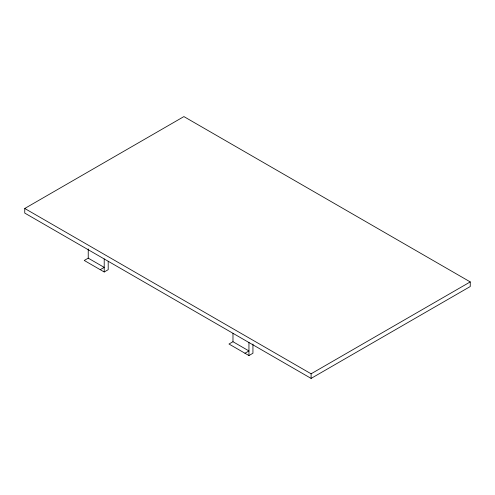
<?xml version="1.0" encoding="UTF-8"?>
<svg xmlns="http://www.w3.org/2000/svg" width="495" height="495" viewBox="0 0 495 495"><rect width="100%" height="100%" fill="white"/><g stroke="black" fill="none" stroke-linecap="round" stroke-linejoin="round"><path stroke-width="0.74" d="M24.75 208.475L183.899 116.591L470.25 281.915L470.25 286.525L311.101 378.409L24.75 213.085L24.75 208.475L311.101 373.799L470.25 281.915M100.213 269.682L104.21 267.374L88.234 258.155L84.243 260.457L104.21 271.984L108.201 269.682L108.201 261.23M244.951 353.244L248.948 350.943L232.978 341.717L228.981 344.025L248.948 355.552L252.939 353.244L252.939 344.025M311.101 373.799L311.101 378.409M248.948 342.484L248.948 355.552M232.978 333.265L232.978 341.717M104.21 258.922L104.21 271.984M88.234 248.936L88.234 258.155"/></g></svg>
